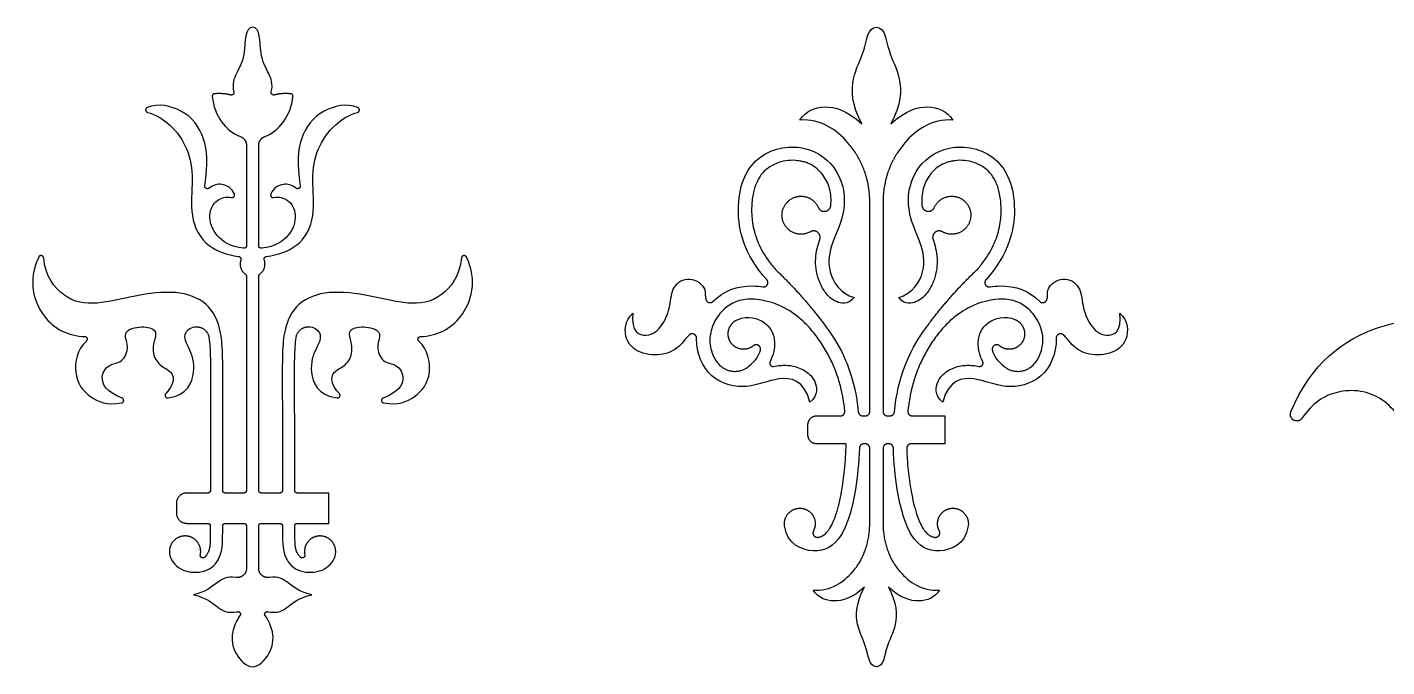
# Model space of a CAD drawing. Header units: millimetres. Extents: x -91 to 89, y -112 to 99.
# Drawn here: x -91 to 11.3, y -49.6 to -1.6 of the extents above; entities that cross this region are included whole.
import ezdxf

# ---------------------------------------------------------------- set-up
doc = ezdxf.new("R2010")
doc.units = ezdxf.units.MM
doc.header["$MEASUREMENT"] = 0
doc.layers.add('Layer 03', color=5, linetype='Continuous')

msp = doc.modelspace()

# ---------------------------------------------------------------- linework, layer by layer
at = {"layer": 'Layer 03'}
for p, q in [((-74.47, -10.43), (-74.47, -17.98)), ((-73.55, -17.98), (-73.55, -10.43)), ((-27.57, -30.44), (-27.57, -14.64)), ((-26.57, -14.64), (-26.57, -30.44)), ((-74.47, -20.28), (-74.47, -36.38)), ((-73.55, -36.38), (-73.55, -20.28)), ((-32.22, -32.21), (-32.22, -31.43)), ((-31.55, -30.77), (-29.77, -30.77)), ((-28.1, -30.77), (-27.9, -30.77)), ((-26.24, -30.77), (-26.04, -30.77)), ((-24.37, -30.77), (-21.93, -30.77)), ((-21.93, -30.77), (-21.93, -32.88)), ((-29.34, -32.88), (-31.55, -32.88)), ((-27.9, -32.88), (-28.02, -32.88)), ((-27.57, -38.86), (-27.57, -33.21)), ((-26.57, -33.21), (-26.57, -38.86)), ((-26.12, -32.88), (-26.24, -32.88)), ((-21.93, -32.88), (-24.46, -32.88)), ((-77.38, -36.57), (-78.97, -36.57)), ((-74.67, -36.57), (-76.07, -36.57)), ((-71.96, -36.57), (-73.36, -36.57)), ((-68.28, -36.57), (-70.65, -36.57)), ((-68.28, -38.85), (-68.28, -36.57)), ((-79.74, -37.34), (-79.74, -38.08)), ((-78.97, -38.85), (-77.38, -38.85)), ((-76.07, -38.85), (-74.67, -38.85)), ((-73.36, -38.85), (-71.96, -38.85)), ((-70.65, -38.85), (-68.28, -38.85)), ((-74.47, -39.04), (-74.47, -42.24)), ((-73.55, -42.24), (-73.55, -39.04))]:
    msp.add_line(p, q, dxfattribs=at)
for points, knots in [([(-74.01, -1.56), (-74.6, -1.56), (-74.5, -3.81), (-75.22, -4.92), (-75.57, -5.82), (-75.42, -6.42)], [681.93187, 681.93187, 681.93187, 681.93187, 682.471108, 683.010346, 683.454746, 683.454746, 683.454746, 683.454746]), ([(-72.6, -6.42), (-72.46, -5.82), (-72.8, -4.92), (-73.53, -3.81), (-73.42, -1.56), (-74.01, -1.56)], [680.408995, 680.408995, 680.408995, 680.408995, 680.853394, 681.392632, 681.93187, 681.93187, 681.93187, 681.93187]), ([(-77.6, -13.48), (-77.34, -11.77), (-77.52, -9.68), (-78.99, -7.73), (-81.1, -7.25), (-81.94, -7.59)], [690.160072, 690.160072, 690.160072, 690.160072, 690.977619, 691.895192, 692.660045, 692.660045, 692.660045, 692.660045]), ([(-81.91, -7.96), (-81.29, -8.12), (-80.03, -8.91), (-78.8, -10.7), (-78.43, -12.91), (-78.8, -15.8), (-77.73, -18.01), (-75.96, -18.67), (-75.05, -18.79)], [692.784714, 692.784714, 692.784714, 692.784714, 693.336628, 694.03331, 694.729992, 695.426674, 696.123357, 696.636228, 696.636228, 696.636228, 696.636228]), ([(-72.98, -18.79), (-72.07, -18.67), (-70.29, -18.01), (-69.22, -15.8), (-69.6, -12.91), (-69.23, -10.7), (-67.99, -8.91), (-66.73, -8.12), (-66.11, -7.96)], [667.227513, 667.227513, 667.227513, 667.227513, 667.740384, 668.437066, 669.133748, 669.830431, 670.527113, 671.079026, 671.079026, 671.079026, 671.079026]), ([(-66.09, -7.59), (-66.92, -7.25), (-69.04, -7.73), (-70.51, -9.68), (-70.69, -11.77), (-70.43, -13.48)], [671.203695, 671.203695, 671.203695, 671.203695, 671.968549, 672.886122, 673.703669, 673.703669, 673.703669, 673.703669]), ([(-28.61, -11.06), (-28.79, -10.78), (-29.74, -9.5), (-31.22, -8.43), (-32.83, -8.54)], [974.396035, 974.396035, 974.396035, 974.396035, 974.738138, 975.984675, 975.984675, 975.984675, 975.984675]), ([(-21.31, -8.54), (-22.92, -8.43), (-24.41, -9.5), (-25.35, -10.78), (-25.53, -11.06)], [984.422008, 984.422008, 984.422008, 984.422008, 985.668545, 986.010649, 986.010649, 986.010649, 986.010649]), ([(-35.32, -20.53), (-37.05, -18.59), (-37.92, -14.73), (-36.39, -10.94), (-32.35, -10.16), (-29.69, -12.26), (-29.25, -15.36), (-30.48, -17.77), (-30.89, -19.87), (-29.8, -21.56), (-28.75, -21.88)], [946.423494, 946.423494, 946.423494, 946.423494, 947.417545, 948.553454, 949.689363, 950.825271, 951.96118, 953.097089, 954.232997, 955.368906, 955.368906, 955.368906, 955.368906]), ([(-25.39, -21.88), (-24.34, -21.56), (-23.25, -19.87), (-23.66, -17.77), (-24.89, -15.36), (-24.46, -12.26), (-21.79, -10.16), (-17.75, -10.94), (-16.22, -14.73), (-17.09, -18.59), (-18.82, -20.53)], [1005.037778, 1005.037778, 1005.037778, 1005.037778, 1006.173686, 1007.309595, 1008.445504, 1009.581412, 1010.717321, 1011.85323, 1012.989138, 1013.983189, 1013.983189, 1013.983189, 1013.983189]), ([(-30.5, -14.96), (-30.49, -14.84), (-30.47, -14.52), (-30.51, -14), (-30.66, -13.42), (-30.92, -12.88), (-31.3, -12.4), (-31.77, -12), (-32.24, -11.76), (-32.65, -11.64), (-33.11, -11.56), (-33.71, -11.55), (-34.43, -11.7), (-35.09, -12.01), (-35.65, -12.48), (-36.08, -13.15), (-36.36, -14.02), (-36.46, -14.86), (-36.46, -15.63), (-36.38, -16.49), (-36.06, -17.69), (-35.41, -18.85), (-34.87, -19.53), (-34.67, -19.76)], [960.139967, 960.139967, 960.139967, 960.139967, 960.246393, 960.427203, 960.607048, 960.785016, 960.966602, 961.152627, 961.341946, 961.439121, 961.540648, 961.758318, 961.982677, 962.200773, 962.411196, 962.639942, 962.908605, 963.227556, 963.406625, 963.595881, 964.012154, 964.514705, 964.791397, 964.791397, 964.791397, 964.791397]), ([(-19.47, -19.76), (-19.27, -19.53), (-18.74, -18.85), (-18.08, -17.69), (-17.76, -16.49), (-17.68, -15.63), (-17.68, -14.86), (-17.78, -14.02), (-18.06, -13.15), (-18.49, -12.48), (-19.05, -12.01), (-19.71, -11.7), (-20.43, -11.55), (-21.04, -11.56), (-21.49, -11.64), (-21.9, -11.76), (-22.37, -12), (-22.85, -12.4), (-23.22, -12.88), (-23.48, -13.42), (-23.63, -14), (-23.67, -14.52), (-23.66, -14.84), (-23.64, -14.96)], [995.615287, 995.615287, 995.615287, 995.615287, 995.891978, 996.39453, 996.810803, 997.000058, 997.179128, 997.498079, 997.766742, 997.995488, 998.205911, 998.424007, 998.648366, 998.866036, 998.967563, 999.064738, 999.254057, 999.440081, 999.621668, 999.799636, 999.979481, 1000.16029, 1000.266716, 1000.266716, 1000.266716, 1000.266716]), ([(-75.38, -14.09), (-75.57, -13.64), (-76.27, -13.25), (-76.97, -13.4), (-77.28, -13.66)], [689.3408554, 689.3408554, 689.3408554, 689.3408554, 689.7205212, 690.0397416, 690.0397416, 690.0397416, 690.0397416]), ([(-74.69, -18.17), (-75.71, -18.05), (-76.98, -17.19), (-77.38, -15.62), (-76.85, -14.5), (-76, -14.28), (-75.6, -14.35)], [687.301866, 687.301866, 687.301866, 687.301866, 687.744792, 688.277298, 688.809805, 689.23323, 689.23323, 689.23323, 689.23323]), ([(-72.43, -14.35), (-72.03, -14.28), (-71.18, -14.5), (-70.64, -15.62), (-71.05, -17.19), (-72.31, -18.05), (-73.33, -18.17)], [674.630511, 674.630511, 674.630511, 674.630511, 675.053936, 675.586442, 676.118949, 676.561875, 676.561875, 676.561875, 676.561875]), ([(-70.74, -13.66), (-71.05, -13.4), (-71.76, -13.25), (-72.45, -13.64), (-72.64, -14.09)], [673.8239991, 673.8239991, 673.8239991, 673.8239991, 674.1432195, 674.5228854, 674.5228854, 674.5228854, 674.5228854]), ([(-28.75, -21.88), (-29.25, -22.46), (-30.21, -22.23), (-30.86, -21.64), (-31.35, -20.78), (-31.6, -19.95), (-31.67, -19.14), (-31.59, -18.38), (-31.44, -17.85), (-31.35, -17.57), (-31.33, -17.52)], [955.368906, 955.368906, 955.368906, 955.368906, 955.709001, 956.053014, 956.333481, 956.591751, 956.833306, 957.062155, 957.281326, 957.326941, 957.326941, 957.326941, 957.326941]), ([(-22.81, -17.52), (-22.79, -17.57), (-22.7, -17.85), (-22.56, -18.38), (-22.47, -19.14), (-22.54, -19.95), (-22.79, -20.78), (-23.28, -21.64), (-23.94, -22.23), (-24.89, -22.46), (-25.39, -21.88)], [1003.079742, 1003.079742, 1003.079742, 1003.079742, 1003.125358, 1003.344529, 1003.573377, 1003.814933, 1004.073203, 1004.353669, 1004.697683, 1005.037778, 1005.037778, 1005.037778, 1005.037778]), ([(-90.1, -18.83), (-90.97, -20.62), (-89.99, -23.79), (-87.88, -24.75), (-86.64, -24.81)], [708.33037, 708.33037, 708.33037, 708.33037, 709.568166, 710.763162, 710.763162, 710.763162, 710.763162]), ([(-76.26, -36.38), (-76.26, -34.22), (-76.26, -27.85), (-76.22, -24.27), (-77.33, -22.19), (-79.63, -21.29), (-82.94, -21.7), (-85.75, -22.48), (-88.16, -22.15), (-89.6, -20.26), (-89.73, -18.9)], [701.785547, 701.785547, 701.785547, 701.785547, 702.443792, 703.282192, 704.120592, 704.958993, 705.797393, 706.635794, 707.474194, 708.200969, 708.200969, 708.200969, 708.200969]), ([(-58.29, -18.9), (-58.43, -20.26), (-59.87, -22.15), (-62.27, -22.48), (-65.08, -21.7), (-68.39, -21.29), (-70.69, -22.19), (-71.81, -24.27), (-71.77, -27.85), (-71.76, -34.22), (-71.76, -36.38)], [655.662771, 655.662771, 655.662771, 655.662771, 656.389547, 657.227947, 658.066348, 658.904748, 659.743148, 660.581549, 661.419949, 662.078193, 662.078193, 662.078193, 662.078193]), ([(-61.38, -24.81), (-60.14, -24.75), (-58.03, -23.79), (-57.05, -20.62), (-57.92, -18.83)], [653.100578, 653.100578, 653.100578, 653.100578, 654.295575, 655.533371, 655.533371, 655.533371, 655.533371]), ([(-45.39, -23.05), (-45.57, -24.45), (-44.25, -25.04), (-43.09, -23.98), (-42.54, -22.48), (-42.49, -20.99), (-41.13, -20.17), (-39.8, -21.11), (-39.98, -21.8), (-39.9, -22.03)], [941.158814, 941.158814, 941.158814, 941.158814, 941.673333, 942.187852, 942.702372, 943.216891, 943.73141, 944.245929, 944.571576, 944.571576, 944.571576, 944.571576]), ([(-14.24, -22.03), (-14.16, -21.8), (-14.34, -21.11), (-13.01, -20.17), (-11.66, -20.99), (-11.6, -22.48), (-11.05, -23.98), (-9.89, -25.04), (-8.57, -24.45), (-8.75, -23.05)], [1015.835108, 1015.835108, 1015.835108, 1015.835108, 1016.160754, 1016.675273, 1017.189793, 1017.704312, 1018.218831, 1018.733351, 1019.24787, 1019.24787, 1019.24787, 1019.24787]), ([(-39.35, -22.16), (-39.34, -22.15), (-38.59, -21.4), (-37.4, -20.89), (-35.86, -21.04), (-35.62, -21.08)], [944.77555, 944.77555, 944.77555, 944.77555, 944.789173, 945.962, 946.177641, 946.177641, 946.177641, 946.177641]), ([(-18.52, -21.08), (-18.28, -21.04), (-16.74, -20.89), (-15.55, -21.4), (-14.8, -22.15), (-14.79, -22.16)], [1014.229043, 1014.229043, 1014.229043, 1014.229043, 1014.444683, 1015.617511, 1015.631134, 1015.631134, 1015.631134, 1015.631134]), ([(-29.44, -30.4), (-29.51, -29.77), (-29.68, -28.78), (-30.05, -27.6), (-30.42, -26.7), (-30.88, -25.81), (-31.5, -24.86), (-32.2, -24.01), (-33.2, -23.08), (-34.31, -22.44), (-35.45, -22.1), (-36.21, -21.99), (-36.9, -22), (-37.5, -22.13), (-38.01, -22.36), (-38.47, -22.68), (-38.86, -23.08), (-39.19, -23.55), (-39.43, -24.08), (-39.58, -24.62), (-39.62, -25.18), (-39.54, -25.73), (-39.37, -26.24), (-39.12, -26.68), (-38.89, -26.94), (-38.76, -27.05), (-38.76, -27.05)], [921.924035, 921.924035, 921.924035, 921.924035, 922.499663, 922.826689, 923.035256, 923.380447, 923.726721, 924.062377, 924.376972, 924.950132, 925.209122, 925.442823, 925.645973, 925.824938, 925.990662, 926.153965, 926.323274, 926.497224, 926.671484, 926.842444, 927.00756, 927.173493, 927.337546, 927.492655, 927.633014, 927.642393, 927.642393, 927.642393, 927.642393]), ([(-15.38, -27.05), (-15.38, -27.05), (-15.25, -26.94), (-15.02, -26.68), (-14.77, -26.24), (-14.6, -25.73), (-14.52, -25.18), (-14.56, -24.62), (-14.71, -24.08), (-14.95, -23.55), (-15.28, -23.08), (-15.67, -22.68), (-16.13, -22.36), (-16.65, -22.13), (-17.24, -22), (-17.93, -21.99), (-18.69, -22.1), (-19.83, -22.44), (-20.94, -23.08), (-21.94, -24.01), (-22.64, -24.86), (-23.26, -25.81), (-23.72, -26.7), (-24.09, -27.6), (-24.46, -28.78), (-24.63, -29.77), (-24.7, -30.4)], [1032.764291, 1032.764291, 1032.764291, 1032.764291, 1032.77367, 1032.914029, 1033.069138, 1033.233191, 1033.399123, 1033.56424, 1033.735199, 1033.909459, 1034.08341, 1034.252719, 1034.416022, 1034.581746, 1034.760711, 1034.96386, 1035.197562, 1035.456552, 1036.029711, 1036.344307, 1036.679963, 1037.026236, 1037.371428, 1037.579995, 1037.907021, 1038.482649, 1038.482649, 1038.482649, 1038.482649]), ([(-41.17, -24.7), (-41.38, -24.92), (-41.78, -25.48), (-42.8, -26.24), (-44.69, -26.22), (-46.1, -25.25), (-46.02, -23.6), (-45.39, -23.05)], [938.561827, 938.561827, 938.561827, 938.561827, 938.879433, 939.449278, 940.019123, 940.588969, 941.158814, 941.158814, 941.158814, 941.158814]), ([(-37.53, -23.54), (-36.72, -23.19), (-35.22, -23.67), (-34.59, -24.98), (-34.81, -26.2), (-35.07, -26.69)], [930.222839, 930.222839, 930.222839, 930.222839, 930.848283, 931.473727, 931.938345, 931.938345, 931.938345, 931.938345]), ([(-19.07, -26.69), (-19.33, -26.2), (-19.55, -24.98), (-18.92, -23.67), (-17.43, -23.19), (-16.61, -23.54)], [1028.468339, 1028.468339, 1028.468339, 1028.468339, 1028.932957, 1029.5584, 1030.183844, 1030.183844, 1030.183844, 1030.183844]), ([(-8.75, -23.05), (-8.12, -23.6), (-8.04, -25.25), (-9.46, -26.22), (-11.34, -26.24), (-12.36, -25.48), (-12.76, -24.92), (-12.98, -24.7)], [1019.24787, 1019.24787, 1019.24787, 1019.24787, 1019.817715, 1020.38756, 1020.957405, 1021.527251, 1021.844857, 1021.844857, 1021.844857, 1021.844857]), ([(4.12, -30.48), (5.62, -26.82), (10.8, -23.05), (19.49, -23.49), (23.89, -27.21), (26.24, -30.56), (27.12, -32.16)], [273.668478, 273.668478, 273.668478, 273.668478, 275.144399, 276.750462, 278.356524, 279.451414, 279.451414, 279.451414, 279.451414]), ([(-83.83, -29.43), (-85.03, -28.97), (-85.57, -27.85), (-84.86, -26.83), (-83.77, -26.81), (-83.23, -25.53), (-83.89, -24.4), (-82.32, -23.95), (-81.08, -24.3), (-81.51, -25.24), (-81.53, -26.35), (-80.81, -27.17), (-79.87, -27.48), (-79.97, -28.49), (-80.54, -29.1)], [605.763821, 605.763821, 605.763821, 605.763821, 606.101935, 606.491538, 606.881141, 607.270745, 607.660348, 608.049951, 608.439554, 608.829157, 609.21876, 609.608364, 609.997967, 610.324189, 610.324189, 610.324189, 610.324189]), ([(-80.37, -29.42), (-78.87, -29.2), (-78.16, -27.15), (-78.79, -25.68), (-79.36, -24.63), (-78.62, -24.07), (-78.2, -24.08)], [610.44773, 610.44773, 610.44773, 610.44773, 611.011716, 611.639707, 612.267698, 612.676335, 612.676335, 612.676335, 612.676335]), ([(-69.83, -24.08), (-69.4, -24.07), (-68.66, -24.63), (-69.23, -25.68), (-69.86, -27.15), (-69.16, -29.2), (-67.65, -29.42)], [643.874919, 643.874919, 643.874919, 643.874919, 644.283556, 644.911547, 645.539538, 646.103524, 646.103524, 646.103524, 646.103524]), ([(-67.48, -29.1), (-68.05, -28.49), (-68.15, -27.48), (-67.21, -27.17), (-66.5, -26.35), (-66.52, -25.24), (-66.94, -24.3), (-65.71, -23.95), (-64.14, -24.4), (-64.79, -25.53), (-64.25, -26.81), (-63.16, -26.83), (-62.45, -27.85), (-62.99, -28.97), (-64.19, -29.43)], [646.227065, 646.227065, 646.227065, 646.227065, 646.553288, 646.942891, 647.332494, 647.722097, 648.1117, 648.501303, 648.890906, 649.28051, 649.670113, 650.059716, 650.449319, 650.787434, 650.787434, 650.787434, 650.787434]), ([(-30.62, -24.41), (-30.07, -25.18), (-28.97, -27.22), (-28.55, -29.27), (-28.43, -30.47)], [966.650875, 966.650875, 966.650875, 966.650875, 967.266096, 968.143019, 968.143019, 968.143019, 968.143019]), ([(-25.71, -30.47), (-25.59, -29.27), (-25.18, -27.22), (-24.07, -25.18), (-23.52, -24.41)], [992.263665, 992.263665, 992.263665, 992.263665, 993.140587, 993.755809, 993.755809, 993.755809, 993.755809]), ([(-86.52, -25.15), (-87.23, -25.81), (-87.58, -27.86), (-86.47, -29.36), (-84.95, -30), (-83.87, -29.8)], [710.880422, 710.880422, 710.880422, 710.880422, 711.52998, 712.298989, 712.946571, 712.946571, 712.946571, 712.946571]), ([(-77.3, -24.86), (-77.3, -24.86), (-77.26, -25.1), (-77.21, -25.64), (-77.18, -26.59), (-77.17, -28.07), (-77.18, -31.36), (-77.18, -34.25), (-77.18, -36.38)], [613.01235, 613.01235, 613.01235, 613.01235, 613.015205, 613.198594, 613.438936, 613.753773, 614.346214, 616.004352, 616.004352, 616.004352, 616.004352]), ([(-70.84, -36.38), (-70.84, -34.25), (-70.84, -31.36), (-70.85, -28.07), (-70.85, -26.59), (-70.81, -25.64), (-70.76, -25.1), (-70.73, -24.86), (-70.73, -24.86)], [640.546903, 640.546903, 640.546903, 640.546903, 642.20504, 642.797481, 643.112318, 643.35266, 643.536049, 643.538905, 643.538905, 643.538905, 643.538905]), ([(-64.15, -29.8), (-63.07, -30), (-61.56, -29.36), (-60.45, -27.86), (-60.79, -25.81), (-61.5, -25.15)], [650.917169, 650.917169, 650.917169, 650.917169, 651.564751, 652.333761, 652.983319, 652.983319, 652.983319, 652.983319]), ([(-32.07, -29.75), (-32.5, -28.02), (-34.56, -27.75), (-36.65, -28.84), (-39.74, -28.2), (-40.63, -26.04), (-40.6, -24.96), (-40.6, -24.94)], [933.613674, 933.613674, 933.613674, 933.613674, 934.786502, 935.959329, 937.132157, 938.304984, 938.321151, 938.321151, 938.321151, 938.321151]), ([(-13.54, -24.94), (-13.54, -24.96), (-13.51, -26.04), (-14.4, -28.2), (-17.49, -28.84), (-19.58, -27.75), (-21.65, -28.02), (-22.07, -29.75)], [1022.085533, 1022.085533, 1022.085533, 1022.085533, 1022.101699, 1023.274527, 1024.447355, 1025.620182, 1026.79301, 1026.79301, 1026.79301, 1026.79301]), ([(-36.64, -27.02), (-36.48, -26.87), (-36.14, -26.58), (-35.89, -26.15), (-35.81, -25.89), (-35.8, -25.84)], [928.3357601, 928.3357601, 928.3357601, 928.3357601, 928.5332139, 928.7311941, 928.7764679, 928.7764679, 928.7764679, 928.7764679]), ([(-18.34, -25.84), (-18.33, -25.89), (-18.25, -26.15), (-18, -26.58), (-17.67, -26.87), (-17.5, -27.02)], [1031.6302157, 1031.6302157, 1031.6302157, 1031.6302157, 1031.6754895, 1031.8734697, 1032.0709236, 1032.0709236, 1032.0709236, 1032.0709236]), ([(-34.8, -27.05), (-34.64, -27.02), (-34.34, -26.98), (-33.87, -26.96), (-33.23, -27.02), (-32.56, -27.27), (-31.97, -27.75), (-31.59, -28.33), (-31.4, -29.19), (-32.07, -29.75)], [932.106287, 932.106287, 932.106287, 932.106287, 932.255455, 932.382192, 932.522174, 932.840461, 933.016429, 933.202132, 933.613674, 933.613674, 933.613674, 933.613674]), ([(-22.07, -29.75), (-22.74, -29.19), (-22.55, -28.33), (-22.17, -27.75), (-21.59, -27.27), (-20.91, -27.02), (-20.27, -26.96), (-19.81, -26.98), (-19.5, -27.02), (-19.34, -27.05)], [1026.79301, 1026.79301, 1026.79301, 1026.79301, 1027.204551, 1027.390254, 1027.566222, 1027.884509, 1028.024492, 1028.151229, 1028.300396, 1028.300396, 1028.300396, 1028.300396]), ([(19.99, -27.63), (20.26, -28.22), (21.46, -29.97), (21.6, -32.89), (19.68, -35.05), (15.87, -35.08), (13.47, -32.55), (11.21, -29.09), (7.76, -28.56), (5.72, -29.81), (4.98, -30.93)], [333.852811, 333.852811, 333.852811, 333.852811, 334.208702, 334.93046, 335.652218, 336.373976, 337.095734, 337.817492, 338.53925, 339.130762, 339.130762, 339.130762, 339.130762]), ([(-28.35, -33.2), (-28.39, -34.28), (-28.64, -36.87), (-29.58, -40.2), (-31.58, -41.31), (-33.77, -40.46), (-33.98, -39.05)], [911.583199, 911.583199, 911.583199, 911.583199, 912.384857, 913.557685, 914.730512, 915.84898, 915.84898, 915.84898, 915.84898]), ([(-31.46, -39.9), (-31.38, -39.88), (-31.21, -39.84), (-30.95, -39.68), (-30.75, -39.47), (-30.53, -39.17), (-30.31, -38.73), (-30.07, -38.09), (-29.86, -37.32), (-29.63, -36.23), (-29.43, -34.74), (-29.36, -33.54), (-29.34, -32.88)], [917.388323, 917.388323, 917.388323, 917.388323, 917.460134, 917.546574, 917.654812, 917.722752, 917.884524, 918.09375, 918.337295, 918.608519, 919.099344, 919.694662, 919.694662, 919.694662, 919.694662]), ([(-20.16, -39.05), (-20.37, -40.46), (-22.56, -41.31), (-24.56, -40.2), (-25.5, -36.87), (-25.76, -34.28), (-25.79, -33.2)], [1044.683912, 1044.683912, 1044.683912, 1044.683912, 1045.80238, 1046.975207, 1048.148035, 1048.949797, 1048.949797, 1048.949797, 1048.949797]), ([(-24.79, -33.22), (-24.77, -33.76), (-24.7, -34.85), (-24.51, -36.23), (-24.28, -37.32), (-24.07, -38.09), (-23.83, -38.73), (-23.61, -39.17), (-23.39, -39.47), (-23.19, -39.68), (-22.93, -39.84), (-22.76, -39.88), (-22.69, -39.9)], [1040.941489, 1040.941489, 1040.941489, 1040.941489, 1041.433548, 1041.924373, 1042.195597, 1042.439142, 1042.648368, 1042.81014, 1042.878081, 1042.986318, 1043.072758, 1043.144569, 1043.144569, 1043.144569, 1043.144569]), ([(-80.15, -41.49), (-80.14, -41.52), (-79.86, -42.05), (-78.97, -42.66), (-77.06, -42.46), (-76.31, -41.17), (-76.26, -40.32), (-76.26, -39.04)], [619.733971, 619.733971, 619.733971, 619.733971, 619.794257, 620.632658, 621.471058, 622.309459, 622.988527, 622.988527, 622.988527, 622.988527]), ([(-77.19, -39.04), (-77.19, -39.06), (-77.19, -39.3), (-77.19, -39.74), (-77.2, -40.25), (-77.23, -40.59), (-77.26, -40.76), (-77.31, -40.9), (-77.37, -41.07), (-77.48, -41.26), (-77.58, -41.37), (-77.63, -41.41)], [617.8061638, 617.8061638, 617.8061638, 617.8061638, 617.8199315, 617.9941413, 618.1491967, 618.2150271, 618.2580844, 618.287351, 618.3284, 618.4022241, 618.4506972, 618.4506972, 618.4506972, 618.4506972]), ([(-71.76, -39.04), (-71.76, -40.32), (-71.71, -41.17), (-70.96, -42.46), (-69.06, -42.66), (-68.16, -42.05), (-67.89, -41.52), (-67.87, -41.49)], [633.391046, 633.391046, 633.391046, 633.391046, 634.070114, 634.908515, 635.746915, 636.585315, 636.645602, 636.645602, 636.645602, 636.645602]), ([(-70.39, -41.41), (-70.44, -41.37), (-70.55, -41.26), (-70.65, -41.07), (-70.72, -40.9), (-70.76, -40.76), (-70.79, -40.59), (-70.82, -40.25), (-70.83, -39.74), (-70.84, -39.3), (-70.84, -39.06), (-70.84, -39.04)], [637.9288755, 637.9288755, 637.9288755, 637.9288755, 637.9773486, 638.0511727, 638.0922218, 638.1214883, 638.1645457, 638.2303761, 638.3854315, 638.5596412, 638.5734089, 638.5734089, 638.5734089, 638.5734089]), ([(-31.82, -43.87), (-30.5, -43.96), (-29.27, -43.08), (-28.49, -42.03), (-28.34, -41.79)], [1062.160809, 1062.160809, 1062.160809, 1062.160809, 1063.407346, 1063.74945, 1063.74945, 1063.74945, 1063.74945]), ([(-25.8, -41.79), (-25.65, -42.03), (-24.87, -43.08), (-23.65, -43.96), (-22.32, -43.87)], [1052.134836, 1052.134836, 1052.134836, 1052.134836, 1052.476939, 1053.723477, 1053.723477, 1053.723477, 1053.723477]), ([(-75.28, -42.92), (-75.95, -42.81), (-76.84, -43.38), (-77.47, -43.99), (-78.46, -44.22)], [624.649599, 624.649599, 624.649599, 624.649599, 625.092478, 625.687954, 625.687954, 625.687954, 625.687954]), ([(-69.56, -44.22), (-70.55, -43.99), (-71.18, -43.38), (-72.08, -42.81), (-72.75, -42.92)], [630.691619, 630.691619, 630.691619, 630.691619, 631.287094, 631.729974, 631.729974, 631.729974, 631.729974]), ([(-78.46, -44.22), (-77.47, -44.45), (-76.82, -45.07), (-75.9, -45.65), (-75.15, -45.49)], [625.687954, 625.687954, 625.687954, 625.687954, 626.283429, 626.752626, 626.752626, 626.752626, 626.752626]), ([(-72.87, -45.49), (-72.12, -45.65), (-71.2, -45.07), (-70.55, -44.45), (-69.56, -44.22)], [629.626947, 629.626947, 629.626947, 629.626947, 630.096144, 630.691619, 630.691619, 630.691619, 630.691619]), ([(-74.96, -45.79), (-75.25, -46.19), (-75.69, -47.22), (-75.44, -48.67), (-74.47, -49.63), (-74.01, -49.63)], [626.873628, 626.873628, 626.873628, 626.873628, 627.207942, 627.698864, 628.189786, 628.189786, 628.189786, 628.189786]), ([(-74.01, -49.63), (-73.55, -49.63), (-72.59, -48.67), (-72.34, -47.22), (-72.78, -46.19), (-73.07, -45.79)], [628.189786, 628.189786, 628.189786, 628.189786, 628.680709, 629.171631, 629.505945, 629.505945, 629.505945, 629.505945])]:
    msp.add_open_spline(points, degree=3, knots=knots, dxfattribs=at)
for points, degree in [([(-28.16, -8.81), (-28.94, -7.4), (-28.99, -5.16), (-27.87, -3.5), (-27.72, -1.56), (-27.07, -1.56)], 3), ([(-27.07, -1.56), (-26.42, -1.56), (-26.27, -3.5), (-25.15, -5.16), (-25.2, -7.4), (-25.98, -8.81)], 3), ([(-77.05, -6.77), (-76.9, -8.22), (-76.03, -9.37), (-74.92, -9.78)], 3), ([(-75.67, -6.65), (-76.13, -6.51), (-76.88, -6.56)], 2), ([(-73.1, -9.78), (-72, -9.37), (-71.13, -8.22), (-70.97, -6.77)], 3), ([(-71.15, -6.56), (-71.89, -6.51), (-72.35, -6.65)], 2), ([(-32.83, -8.54), (-32.35, -7.83), (-31.08, -7.29), (-29.28, -7.79), (-28.16, -8.81)], 3), ([(-25.98, -8.81), (-24.86, -7.79), (-23.06, -7.29), (-21.79, -7.83), (-21.31, -8.54)], 3), ([(-27.97, -43.65), (-28.89, -44.49), (-30.38, -44.9), (-31.42, -44.45), (-31.82, -43.87)], 3), ([(-27.07, -49.63), (-27.61, -49.63), (-27.73, -48.03), (-28.65, -46.66), (-28.61, -44.81), (-27.97, -43.65)], 3), ([(-26.17, -43.65), (-25.53, -44.81), (-25.49, -46.66), (-26.41, -48.03), (-26.53, -49.63), (-27.07, -49.63)], 3), ([(-22.32, -43.87), (-22.72, -44.45), (-23.76, -44.9), (-25.25, -44.49), (-26.17, -43.65)], 3)]:
    msp.add_open_spline(points, degree=degree, dxfattribs=at)
for points, weights, knots in [([(-76.88, -6.56), (-76.96, -6.57), (-77.01, -6.63), (-77.06, -6.69), (-77.05, -6.77)], [1, 0.920564940918, 1, 0.920564940918, 1], [683.86974516, 683.86974516, 683.86974516, 683.90987235, 683.90987235, 683.94999954, 683.94999954, 683.94999954]), ([(-75.42, -6.42), (-75.4, -6.53), (-75.48, -6.61), (-75.56, -6.68), (-75.67, -6.65)], [1, 0.864310631764, 1, 0.864310631764, 1], [683.454746, 683.454746, 683.454746, 683.5074478, 683.5074478, 683.5601496, 683.5601496, 683.5601496]), ([(-72.35, -6.65), (-72.46, -6.68), (-72.54, -6.61), (-72.63, -6.53), (-72.6, -6.42)], [1, 0.864310631764, 1, 0.864310631764, 1], [680.3035912, 680.3035912, 680.3035912, 680.356293, 680.356293, 680.4089948, 680.4089948, 680.4089948]), ([(-70.97, -6.77), (-70.96, -6.69), (-71.01, -6.63), (-71.07, -6.57), (-71.15, -6.56)], [1, 0.920564940918, 1, 0.920564940918, 1], [679.91374124, 679.91374124, 679.91374124, 679.95386843, 679.95386843, 679.99399562, 679.99399562, 679.99399562]), ([(-81.94, -7.59), (-82.06, -7.65), (-82.06, -7.78), (-82.05, -7.92), (-81.91, -7.96)], [1, 0.811930129809, 1, 0.811930129809, 1], [692.6600454, 692.6600454, 692.6600454, 692.7223799, 692.7223799, 692.7847144, 692.7847144, 692.7847144]), ([(-66.11, -7.96), (-65.98, -7.92), (-65.97, -7.78), (-65.96, -7.65), (-66.09, -7.59)], [1, 0.811930129809, 1, 0.811930129809, 1], [671.0790263, 671.0790263, 671.0790263, 671.1413609, 671.1413609, 671.2036954, 671.2036954, 671.2036954]), ([(-77.28, -13.66), (-77.39, -13.74), (-77.5, -13.67), (-77.62, -13.61), (-77.6, -13.48)], [1, 0.824401068122, 1, 0.824401068122, 1], [690.0397416, 690.0397416, 690.0397416, 690.099907, 690.099907, 690.1600723, 690.1600723, 690.1600723]), ([(-75.6, -14.35), (-75.48, -14.38), (-75.41, -14.29), (-75.34, -14.2), (-75.38, -14.09)], [1, 0.858669016549, 1, 0.858669016549, 1], [689.2332295, 689.2332295, 689.2332295, 689.2870424, 689.2870424, 689.3408554, 689.3408554, 689.3408554]), ([(-72.64, -14.09), (-72.68, -14.2), (-72.61, -14.29), (-72.54, -14.38), (-72.43, -14.35)], [1, 0.858669016549, 1, 0.858669016549, 1], [674.5228854, 674.5228854, 674.5228854, 674.5766983, 674.5766983, 674.6305113, 674.6305113, 674.6305113]), ([(-70.43, -13.48), (-70.41, -13.61), (-70.52, -13.67), (-70.64, -13.74), (-70.74, -13.66)], [1, 0.824401068122, 1, 0.824401068122, 1], [673.7036685, 673.7036685, 673.7036685, 673.7638338, 673.7638338, 673.8239991, 673.8239991, 673.8239991]), ([(-32.04, -16.93), (-32.89, -17.42), (-33.65, -16.79), (-34.41, -16.17), (-34.1, -15.24), (-33.79, -14.31), (-32.81, -14.26), (-31.83, -14.21), (-31.44, -15.11)], [1, 0.824829349158, 1, 0.824829349158, 1, 0.824829349158, 1, 0.824829349158, 1], [957.684612, 957.684612, 957.684612, 958.201481, 958.201481, 958.71835, 958.71835, 959.235219, 959.235219, 959.752088, 959.752088, 959.752088]), ([(-22.71, -15.11), (-22.31, -14.21), (-21.33, -14.26), (-20.35, -14.31), (-20.04, -15.24), (-19.73, -16.17), (-20.49, -16.79), (-21.25, -17.42), (-22.1, -16.93)], [1, 0.824829349158, 1, 0.824829349158, 1, 0.824829349158, 1, 0.824829349158, 1], [1000.654595, 1000.654595, 1000.654595, 1001.171464, 1001.171464, 1001.688333, 1001.688333, 1002.205202, 1002.205202, 1002.722071, 1002.722071, 1002.722071]), ([(-31.44, -15.11), (-31.28, -15.45), (-30.91, -15.39), (-30.54, -15.33), (-30.5, -14.96)], [1, 0.792898603481, 1, 0.792898603481, 1], [959.7520884, 959.7520884, 959.7520884, 959.9460279, 959.9460279, 960.1399674, 960.1399674, 960.1399674]), ([(-23.64, -14.96), (-23.61, -15.33), (-23.23, -15.39), (-22.86, -15.45), (-22.71, -15.11)], [1, 0.792898603481, 1, 0.792898603481, 1], [1000.2667162, 1000.2667162, 1000.2667162, 1000.4606558, 1000.4606558, 1000.6545953, 1000.6545953, 1000.6545953]), ([(-31.33, -17.52), (-31.22, -17.2), (-31.48, -16.98), (-31.74, -16.77), (-32.04, -16.93)], [1, 0.822948583737, 1, 0.822948583737, 1], [957.3269413, 957.3269413, 957.3269413, 957.5057768, 957.5057768, 957.6846123, 957.6846123, 957.6846123]), ([(-22.1, -16.93), (-22.4, -16.77), (-22.66, -16.98), (-22.92, -17.2), (-22.81, -17.52)], [1, 0.822948583737, 1, 0.822948583737, 1], [1002.7220714, 1002.7220714, 1002.7220714, 1002.9009069, 1002.9009069, 1003.0797423, 1003.0797423, 1003.0797423]), ([(-74.47, -17.98), (-74.47, -18.07), (-74.54, -18.13), (-74.6, -18.18), (-74.69, -18.17)], [1, 0.912303953744, 1, 0.912303953744, 1], [687.21748181, 687.21748181, 687.21748181, 687.25967391, 687.25967391, 687.30186601, 687.30186601, 687.30186601]), ([(-73.33, -18.17), (-73.42, -18.18), (-73.49, -18.13), (-73.55, -18.07), (-73.55, -17.98)], [1, 0.912303953744, 1, 0.912303953744, 1], [676.56187477, 676.56187477, 676.56187477, 676.60406687, 676.60406687, 676.64625897, 676.64625897, 676.64625897]), ([(-89.73, -18.9), (-89.75, -18.75), (-89.89, -18.73), (-90.04, -18.7), (-90.1, -18.83)], [1, 0.797894920113, 1, 0.797894920113, 1], [708.2009693, 708.2009693, 708.2009693, 708.2656695, 708.2656695, 708.3303696, 708.3303696, 708.3303696]), ([(-75.05, -18.79), (-74.96, -18.81), (-74.91, -18.88), (-74.86, -18.96), (-74.89, -19.05)], [1, 0.902382984055, 1, 0.902382984055, 1], [696.63622771, 696.63622771, 696.63622771, 696.68078057, 696.68078057, 696.72533344, 696.72533344, 696.72533344]), ([(-73.13, -19.05), (-73.16, -18.96), (-73.12, -18.88), (-73.07, -18.81), (-72.98, -18.79)], [1, 0.902382984055, 1, 0.902382984055, 1], [667.13840734, 667.13840734, 667.13840734, 667.1829602, 667.1829602, 667.22751307, 667.22751307, 667.22751307]), ([(-57.92, -18.83), (-57.99, -18.7), (-58.13, -18.73), (-58.28, -18.75), (-58.29, -18.9)], [1, 0.797894920113, 1, 0.797894920113, 1], [655.5333712, 655.5333712, 655.5333712, 655.5980713, 655.5980713, 655.6627715, 655.6627715, 655.6627715]), ([(-35.62, -21.08), (-35.39, -21.11), (-35.27, -20.91), (-35.16, -20.7), (-35.32, -20.53)], [1, 0.816984974846, 1, 0.816984974846, 1], [946.1776411, 946.1776411, 946.1776411, 946.3005678, 946.3005678, 946.4234944, 946.4234944, 946.4234944]), ([(-18.82, -20.53), (-18.98, -20.7), (-18.87, -20.91), (-18.76, -21.11), (-18.52, -21.08)], [1, 0.816984974846, 1, 0.816984974846, 1], [1013.9831892, 1013.9831892, 1013.9831892, 1014.1061159, 1014.1061159, 1014.2290425, 1014.2290425, 1014.2290425]), ([(-39.9, -22.03), (-39.84, -22.21), (-39.66, -22.25), (-39.48, -22.29), (-39.35, -22.16)], [1, 0.872776273045, 1, 0.872776273045, 1], [944.5715761, 944.5715761, 944.5715761, 944.6735631, 944.6735631, 944.77555, 944.77555, 944.77555]), ([(-14.79, -22.16), (-14.66, -22.29), (-14.48, -22.25), (-14.3, -22.21), (-14.24, -22.03)], [1, 0.872776273045, 1, 0.872776273045, 1], [1015.6311336, 1015.6311336, 1015.6311336, 1015.7331206, 1015.7331206, 1015.8351076, 1015.8351076, 1015.8351076]), ([(-36.33, -25.5), (-36.74, -25.84), (-37.26, -25.75), (-37.78, -25.66), (-38.06, -25.21), (-38.33, -24.76), (-38.17, -24.25), (-38.01, -23.75), (-37.53, -23.54)], [1, 0.909853079415, 1, 0.909853079415, 1, 0.909853079415, 1, 0.909853079415, 1], [929.029223, 929.029223, 929.029223, 929.327627, 929.327627, 929.626031, 929.626031, 929.924435, 929.924435, 930.222839, 930.222839, 930.222839]), ([(-16.61, -23.54), (-16.13, -23.75), (-15.97, -24.25), (-15.81, -24.76), (-16.08, -25.21), (-16.36, -25.66), (-16.88, -25.75), (-17.4, -25.84), (-17.81, -25.5)], [1, 0.909853079415, 1, 0.909853079415, 1, 0.909853079415, 1, 0.909853079415, 1], [1030.183844, 1030.183844, 1030.183844, 1030.482248, 1030.482248, 1030.780652, 1030.780652, 1031.079056, 1031.079056, 1031.37746, 1031.37746, 1031.37746]), ([(-86.64, -24.81), (-86.51, -24.82), (-86.47, -24.94), (-86.43, -25.06), (-86.52, -25.15)], [1, 0.832995672774, 1, 0.832995672774, 1], [710.7631624, 710.7631624, 710.7631624, 710.821792, 710.821792, 710.8804216, 710.8804216, 710.8804216]), ([(-61.5, -25.15), (-61.6, -25.06), (-61.55, -24.94), (-61.51, -24.82), (-61.38, -24.81)], [1, 0.832995672774, 1, 0.832995672774, 1], [652.9833192, 652.9833192, 652.9833192, 653.0419488, 653.0419488, 653.1005784, 653.1005784, 653.1005784]), ([(-40.6, -24.94), (-40.59, -24.72), (-40.8, -24.63), (-41.01, -24.54), (-41.17, -24.7)], [1, 0.824380303016, 1, 0.824380303016, 1], [938.3211511, 938.3211511, 938.3211511, 938.4414891, 938.4414891, 938.5618271, 938.5618271, 938.5618271]), ([(-35.8, -25.84), (-35.73, -25.61), (-35.94, -25.48), (-36.14, -25.34), (-36.33, -25.5)], [1, 0.806913379318, 1, 0.806913379318, 1], [928.7764679, 928.7764679, 928.7764679, 928.9028457, 928.9028457, 929.0292234, 929.0292234, 929.0292234]), ([(-17.81, -25.5), (-18, -25.34), (-18.2, -25.48), (-18.41, -25.61), (-18.34, -25.84)], [1, 0.806913379318, 1, 0.806913379318, 1], [1031.3774602, 1031.3774602, 1031.3774602, 1031.503838, 1031.503838, 1031.6302157, 1031.6302157, 1031.6302157]), ([(-12.98, -24.7), (-13.13, -24.54), (-13.34, -24.63), (-13.55, -24.72), (-13.54, -24.94)], [1, 0.824380303016, 1, 0.824380303016, 1], [1021.8448566, 1021.8448566, 1021.8448566, 1021.9651945, 1021.9651945, 1022.0855325, 1022.0855325, 1022.0855325]), ([(-35.07, -26.69), (-35.14, -26.83), (-35.05, -26.95), (-34.96, -27.08), (-34.8, -27.05)], [1, 0.847564584672, 1, 0.847564584672, 1], [931.938345, 931.938345, 931.938345, 932.0223162, 932.0223162, 932.1062874, 932.1062874, 932.1062874]), ([(-19.34, -27.05), (-19.19, -27.08), (-19.09, -26.95), (-19, -26.83), (-19.07, -26.69)], [1, 0.847564584672, 1, 0.847564584672, 1], [1028.3003962, 1028.3003962, 1028.3003962, 1028.3843675, 1028.3843675, 1028.4683387, 1028.4683387, 1028.4683387]), ([(-83.87, -29.8), (-83.73, -29.77), (-83.71, -29.63), (-83.7, -29.48), (-83.83, -29.43)], [1, 0.796882459448, 1, 0.796882459448, 1], [605.6340848, 605.6340848, 605.6340848, 605.6989527, 605.6989527, 605.7638206, 605.7638206, 605.7638206]), ([(-80.54, -29.1), (-80.64, -29.2), (-80.57, -29.32), (-80.51, -29.44), (-80.37, -29.42)], [1, 0.815209582235, 1, 0.815209582235, 1], [610.3241893, 610.3241893, 610.3241893, 610.3859598, 610.3859598, 610.4477304, 610.4477304, 610.4477304]), ([(-67.65, -29.42), (-67.51, -29.44), (-67.45, -29.32), (-67.39, -29.2), (-67.48, -29.1)], [1, 0.815209582235, 1, 0.815209582235, 1], [646.1035239, 646.1035239, 646.1035239, 646.1652944, 646.1652944, 646.2270649, 646.2270649, 646.2270649]), ([(-64.19, -29.43), (-64.33, -29.48), (-64.31, -29.63), (-64.3, -29.77), (-64.15, -29.8)], [1, 0.796882459448, 1, 0.796882459448, 1], [650.7874336, 650.7874336, 650.7874336, 650.8523015, 650.8523015, 650.9171695, 650.9171695, 650.9171695]), ([(-29.77, -30.77), (-29.62, -30.77), (-29.52, -30.66), (-29.43, -30.55), (-29.44, -30.4)], [1, 0.913359324773, 1, 0.913359324773, 1], [921.7563002, 921.7563002, 921.7563002, 921.8401675, 921.8401675, 921.9240348, 921.9240348, 921.9240348]), ([(-24.7, -30.4), (-24.72, -30.55), (-24.62, -30.66), (-24.52, -30.77), (-24.37, -30.77)], [1, 0.913359324773, 1, 0.913359324773, 1], [1038.4826488, 1038.4826488, 1038.4826488, 1038.5665161, 1038.5665161, 1038.6503834, 1038.6503834, 1038.6503834]), ([(4.98, -30.93), (4.74, -31.3), (4.34, -31.1), (3.95, -30.89), (4.12, -30.48)], [1, 0.740534193585, 1, 0.740534193585, 1], [273.4050196, 273.4050196, 273.4050196, 273.5367487, 273.5367487, 273.6684779, 273.6684779, 273.6684779]), ([(-24.46, -32.88), (-24.6, -32.88), (-24.7, -32.98), (-24.79, -33.08), (-24.79, -33.22)], [1, 0.920761370588, 1, 0.920761370588, 1], [1040.7811816, 1040.7811816, 1040.7811816, 1040.8613354, 1040.8613354, 1040.9414891, 1040.9414891, 1040.9414891]), ([(-76.07, -36.57), (-76.15, -36.57), (-76.2, -36.52), (-76.26, -36.46), (-76.26, -36.38)], [1, 0.923868448479, 1, 0.923868448479, 1], [701.70700172, 701.70700172, 701.70700172, 701.74627453, 701.74627453, 701.78554733, 701.78554733, 701.78554733]), ([(-71.76, -36.38), (-71.76, -36.46), (-71.82, -36.52), (-71.88, -36.57), (-71.96, -36.57)], [1, 0.92386844848, 1, 0.92386844848, 1], [662.07819344, 662.07819344, 662.07819344, 662.11746625, 662.11746625, 662.15673905, 662.15673905, 662.15673905]), ([(-33.98, -39.05), (-34.07, -38.46), (-33.64, -38.05), (-33.22, -37.63), (-32.64, -37.73), (-32.05, -37.83), (-31.79, -38.36), (-31.53, -38.89), (-31.81, -39.42)], [1, 0.890674863982, 1, 0.890674863982, 1, 0.890674863982, 1, 0.890674863982, 1], [915.84898, 915.84898, 915.84898, 916.178142, 916.178142, 916.507304, 916.507304, 916.836466, 916.836466, 917.165628, 917.165628, 917.165628]), ([(-22.33, -39.42), (-22.61, -38.89), (-22.35, -38.36), (-22.09, -37.83), (-21.5, -37.73), (-20.92, -37.63), (-20.5, -38.05), (-20.08, -38.46), (-20.16, -39.05)], [1, 0.890674863982, 1, 0.890674863982, 1, 0.890674863982, 1, 0.890674863982, 1], [1043.367264, 1043.367264, 1043.367264, 1043.696426, 1043.696426, 1044.025588, 1044.025588, 1044.35475, 1044.35475, 1044.683912, 1044.683912, 1044.683912]), ([(-77.38, -38.85), (-77.3, -38.85), (-77.24, -38.9), (-77.19, -38.96), (-77.19, -39.04)], [1, 0.923554348228, 1, 0.923554348228, 1], [617.72745425, 617.72745425, 617.72745425, 617.76680904, 617.76680904, 617.80616384, 617.80616384, 617.80616384]), ([(-70.84, -39.04), (-70.84, -38.96), (-70.78, -38.9), (-70.73, -38.85), (-70.65, -38.85)], [1, 0.923554348228, 1, 0.923554348228, 1], [638.57340891, 638.57340891, 638.57340891, 638.61276371, 638.61276371, 638.6521185, 638.6521185, 638.6521185]), ([(-77.94, -41.22), (-77.82, -40.63), (-78.22, -40.18), (-78.63, -39.73), (-79.23, -39.81), (-79.83, -39.88), (-80.13, -40.41), (-80.42, -40.94), (-80.15, -41.49)], [1, 0.889404011182, 1, 0.889404011182, 1, 0.889404011182, 1, 0.889404011182, 1], [618.57321, 618.57321, 618.57321, 618.8634, 618.8634, 619.15359, 619.15359, 619.443781, 619.443781, 619.733971, 619.733971, 619.733971]), ([(-67.87, -41.49), (-67.61, -40.94), (-67.9, -40.41), (-68.19, -39.88), (-68.79, -39.81), (-69.39, -39.73), (-69.8, -40.18), (-70.21, -40.63), (-70.08, -41.22)], [1, 0.889404011182, 1, 0.889404011182, 1, 0.889404011182, 1, 0.889404011182, 1], [636.645602, 636.645602, 636.645602, 636.935792, 636.935792, 637.225982, 637.225982, 637.516173, 637.516173, 637.806363, 637.806363, 637.806363]), ([(-31.81, -39.42), (-31.9, -39.6), (-31.78, -39.77), (-31.66, -39.93), (-31.46, -39.9)], [1, 0.848984152125, 1, 0.848984152125, 1], [917.1656283, 917.1656283, 917.1656283, 917.2769756, 917.2769756, 917.3883229, 917.3883229, 917.3883229]), ([(-22.69, -39.9), (-22.48, -39.93), (-22.36, -39.77), (-22.24, -39.6), (-22.33, -39.42)], [1, 0.848984152125, 1, 0.848984152125, 1], [1043.1445693, 1043.1445693, 1043.1445693, 1043.2559166, 1043.2559166, 1043.3672639, 1043.3672639, 1043.3672639]), ([(-77.63, -41.41), (-77.74, -41.49), (-77.85, -41.42), (-77.97, -41.35), (-77.94, -41.22)], [1, 0.818177495877, 1, 0.818177495877, 1], [618.4506972, 618.4506972, 618.4506972, 618.5119534, 618.5119534, 618.5732097, 618.5732097, 618.5732097]), ([(-70.08, -41.22), (-70.05, -41.35), (-70.17, -41.42), (-70.29, -41.49), (-70.39, -41.41)], [1, 0.818177495877, 1, 0.818177495877, 1], [637.8063631, 637.8063631, 637.8063631, 637.8676193, 637.8676193, 637.9288755, 637.9288755, 637.9288755]), ([(-74.47, -42.24), (-74.47, -42.56), (-74.72, -42.76), (-74.96, -42.97), (-75.28, -42.92)], [1, 0.907509005945, 1, 0.907509005945, 1], [624.3389483, 624.3389483, 624.3389483, 624.4942737, 624.4942737, 624.6495991, 624.6495991, 624.6495991]), ([(-72.75, -42.92), (-73.06, -42.97), (-73.31, -42.76), (-73.55, -42.56), (-73.55, -42.24)], [1, 0.907509005945, 1, 0.907509005945, 1], [631.7299737, 631.7299737, 631.7299737, 631.885299, 631.885299, 632.0406244, 632.0406244, 632.0406244]), ([(-75.15, -45.49), (-75.02, -45.46), (-74.95, -45.58), (-74.88, -45.69), (-74.96, -45.79)], [1, 0.822497244022, 1, 0.822497244022, 1], [626.7526259, 626.7526259, 626.7526259, 626.8131268, 626.8131268, 626.8736277, 626.8736277, 626.8736277]), ([(-73.07, -45.79), (-73.14, -45.69), (-73.07, -45.58), (-73, -45.46), (-72.87, -45.49)], [1, 0.822497244022, 1, 0.822497244022, 1], [629.5059451, 629.5059451, 629.5059451, 629.566446, 629.566446, 629.6269468, 629.6269468, 629.6269468])]:
    msp.add_rational_spline(points, weights, degree=2, knots=knots, dxfattribs=at)
for points, weights in [([(-74.92, -9.78), (-74.47, -9.95), (-74.47, -10.43)], [1, 0.821625068656, 1]), ([(-73.55, -10.43), (-73.55, -9.95), (-73.1, -9.78)], [1, 0.821625068656, 1]), ([(-27.57, -14.64), (-27.57, -12.7), (-28.61, -11.06)], [1, 0.960410901013, 1]), ([(-25.53, -11.06), (-26.57, -12.7), (-26.57, -14.64)], [1, 0.960410901013, 1]), ([(-74.89, -19.05), (-75.13, -19.71), (-74.55, -20.12)], [1, 0.798753347397, 1]), ([(-73.47, -20.12), (-72.9, -19.71), (-73.13, -19.05)], [1, 0.798753347397, 1]), ([(-74.55, -20.12), (-74.47, -20.18), (-74.47, -20.28)], [1, 0.88939612937, 1]), ([(-73.55, -20.28), (-73.55, -20.18), (-73.47, -20.12)], [1, 0.88939612937, 1]), ([(-34.67, -19.76), (-32.42, -21.89), (-30.62, -24.41)], [1, 0.99528677875, 1]), ([(-23.52, -24.41), (-21.73, -21.89), (-19.47, -19.76)], [1, 0.99528677875, 1]), ([(-78.2, -24.08), (-77.42, -24.09), (-77.3, -24.86)], [1, 0.764055666133, 1]), ([(-70.73, -24.86), (-70.61, -24.09), (-69.83, -24.08)], [1, 0.764055666133, 1]), ([(-38.76, -27.05), (-37.68, -27.94), (-36.64, -27.02)], [1, 0.759531677878, 1]), ([(-17.5, -27.02), (-16.46, -27.94), (-15.38, -27.05)], [1, 0.759531677878, 1]), ([(-28.43, -30.47), (-28.4, -30.77), (-28.1, -30.77)], [1, 0.740196365707, 1]), ([(-27.9, -30.77), (-27.57, -30.77), (-27.57, -30.44)], [1, 0.707106781187, 1]), ([(-26.57, -30.44), (-26.57, -30.77), (-26.24, -30.77)], [1, 0.707106781186, 1]), ([(-26.04, -30.77), (-25.74, -30.77), (-25.71, -30.47)], [1, 0.740196365708, 1]), ([(-32.22, -31.43), (-32.22, -30.77), (-31.55, -30.77)], [1, 0.707106781187, 1]), ([(-31.55, -32.88), (-32.22, -32.88), (-32.22, -32.21)], [1, 0.707106781187, 1]), ([(-28.02, -32.88), (-28.34, -32.88), (-28.35, -33.2)], [1, 0.717189231728, 1]), ([(-27.57, -33.21), (-27.57, -32.88), (-27.9, -32.88)], [1, 0.707106781186, 1]), ([(-26.24, -32.88), (-26.57, -32.88), (-26.57, -33.21)], [1, 0.707106781186, 1]), ([(-25.79, -33.2), (-25.8, -32.88), (-26.12, -32.88)], [1, 0.717668658976, 1]), ([(-78.97, -36.57), (-79.74, -36.57), (-79.74, -37.34)], [1, 0.707106781187, 1]), ([(-77.18, -36.38), (-77.18, -36.57), (-77.38, -36.57)], [1, 0.707110708361, 1]), ([(-74.47, -36.38), (-74.47, -36.57), (-74.67, -36.57)], [1, 0.707106781186, 1]), ([(-73.36, -36.57), (-73.55, -36.57), (-73.55, -36.38)], [1, 0.707106781188, 1]), ([(-70.65, -36.57), (-70.84, -36.57), (-70.84, -36.38)], [1, 0.707110708361, 1]), ([(-79.74, -38.08), (-79.74, -38.85), (-78.97, -38.85)], [1, 0.707106781187, 1]), ([(-76.26, -39.04), (-76.26, -38.85), (-76.07, -38.85)], [1, 0.708190437243, 1]), ([(-74.67, -38.85), (-74.47, -38.85), (-74.47, -39.04)], [1, 0.707106781186, 1]), ([(-73.55, -39.04), (-73.55, -38.85), (-73.36, -38.85)], [1, 0.707106781187, 1]), ([(-71.96, -38.85), (-71.76, -38.85), (-71.76, -39.04)], [1, 0.708190437243, 1]), ([(-28.34, -41.79), (-27.57, -40.46), (-27.57, -38.86)], [1, 0.960410901013, 1]), ([(-26.57, -38.86), (-26.57, -40.46), (-25.8, -41.79)], [1, 0.960410901013, 1])]:
    msp.add_rational_spline(points, weights, degree=2, dxfattribs=at)

doc.saveas('drawing.dxf')
